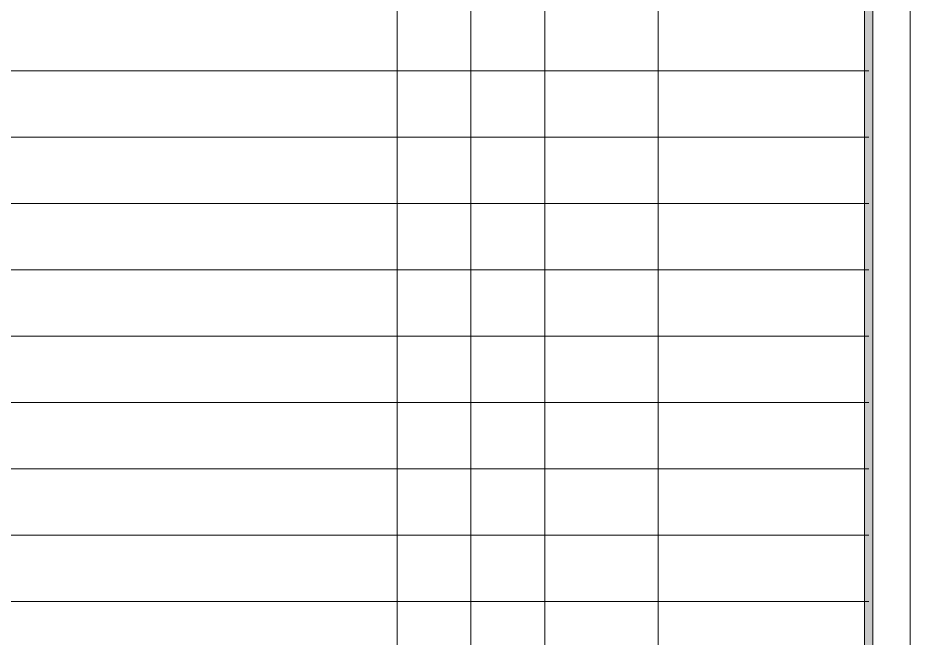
# Model space of a CAD drawing. Header units: millimetres. Extents: x 0 to 207, y 0 to 293.
# Drawn here: x 100.8 to 206.9, y 73.7 to 147.4 of the extents above; entities that cross this region are included whole.
import ezdxf

# ---------------------------------------------------------------- set-up
doc = ezdxf.new("R2010")
doc.units = ezdxf.units.MM

msp = doc.modelspace()

# ---------------------------------------------------------------- hatches: boundary and pattern name
h = msp.add_hatch(color=0)
h.dxf.hatch_style = 2
h.paths.add_polyline_path([(202.483861, 4.434417), (201.499611, 5.418667), (201.499611, 287.224611), (202.483861, 288.208861)])

# ---------------------------------------------------------------- linework, layer by layer
at = {"color": 0, "lineweight": 0}
for points in [[(0, 0), (206.918278, 0), (206.918278, 292.643278), (0, 292.643278)], [(202.483861, 4.434417), (201.499611, 5.418667), (201.499611, 287.224611), (202.483861, 288.208861)]]:
    msp.add_lwpolyline(points, close=True, dxfattribs=at)
for points in [[(145.923, 242.637028), (145.923, 15.889111)], [(154.696583, 242.637028), (154.696583, 15.889111)], [(163.470167, 242.637028), (163.470167, 15.889111)], [(176.949806, 242.637028), (176.949806, 15.889111)], [(25.124833, 141.149917), (201.9935, 141.149917)], [(25.124833, 133.265333), (201.9935, 133.265333)], [(25.124833, 125.384278), (201.9935, 125.384278)], [(25.124833, 117.499694), (201.9935, 117.499694)], [(25.124833, 109.618639), (201.9935, 109.618639)], [(25.124833, 101.734056), (201.9935, 101.734056)], [(25.124833, 93.853), (201.9935, 93.853)], [(25.124833, 85.971944), (201.9935, 85.971944)], [(25.124833, 78.087361), (201.9935, 78.087361)]]:
    msp.add_lwpolyline(points, dxfattribs=at)

doc.saveas('drawing.dxf')
